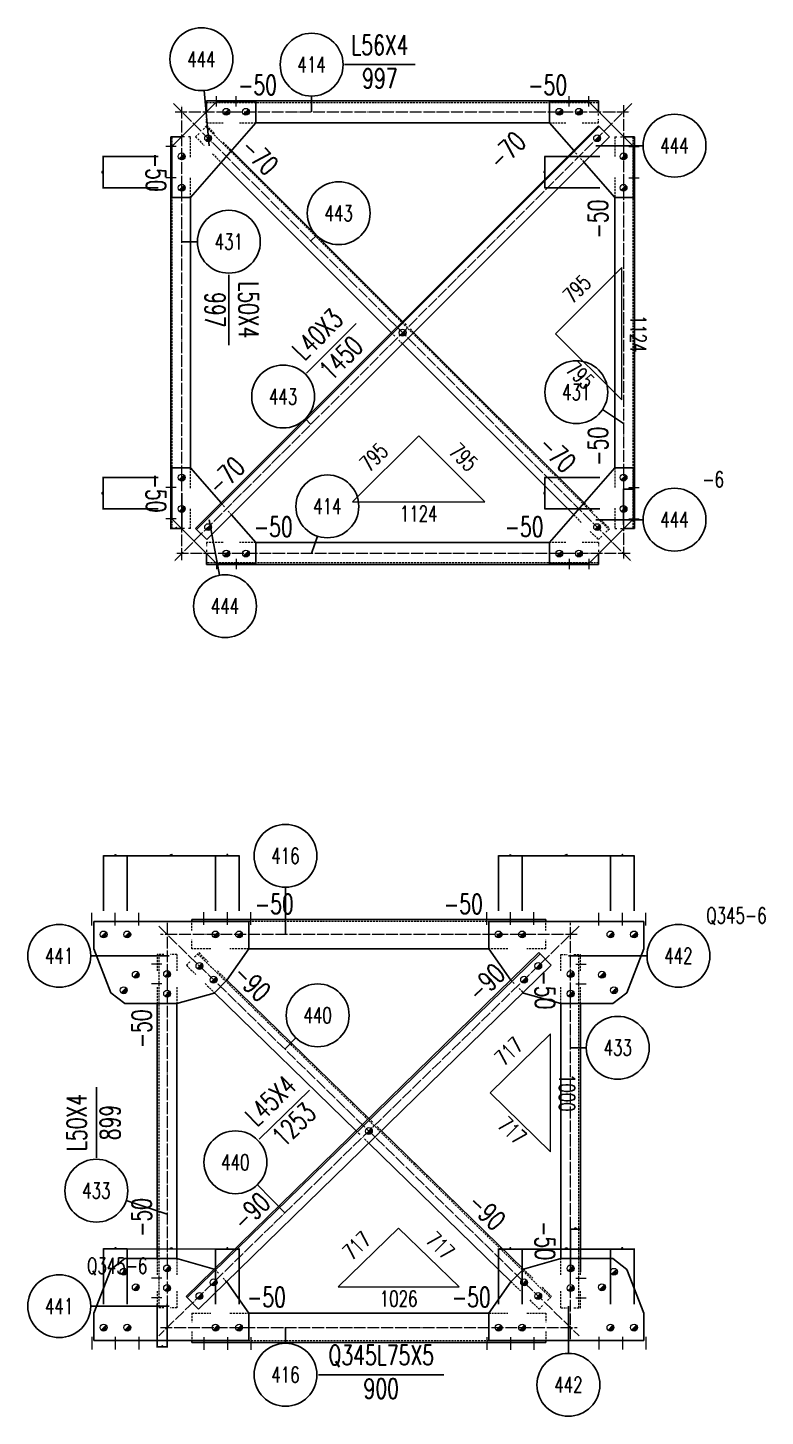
# Model space of a CAD drawing. Header units: millimetres. Extents: x -30246 to 2574, y -687 to 14024.
# Drawn here: x -12858 to -10981, y 5802 to 9335 of the extents above; entities that cross this region are included whole.
import ezdxf
from ezdxf.enums import TextEntityAlignment as Align

# ---------------------------------------------------------------- set-up
doc = ezdxf.new("R2010")
doc.units = ezdxf.units.MM
doc.header["$LTSCALE"] = 20
doc.header["$PDMODE"] = 1
doc.linetypes.add('DASHDOT2X', pattern=[1.75, 1.5, -0.125, 0, -0.125])
doc.linetypes.add('HIDDEN', pattern=[0.375, 0.25, -0.125])
for name, color, linetype, lineweight in [('1', 7, 'Continuous', 25), ('11', 1, 'Continuous', 13), ('2', 1, 'HIDDEN', 13), ('5', 7, 'Continuous', 13), ('6', 30, 'Continuous', 13), ('7', 3, 'DASHDOT2X', 13)]:
    doc.layers.add(name, color=color, linetype=linetype, lineweight=lineweight)
doc.styles.get("Standard").update_dxf_attribs({"font": 'simplex', "width": 0.7, "bigfont": 'gbhzfs.shx'})
doc.dimstyles.new('dimStyle3', dxfattribs={"dimtxt": 2.5, "dimasz": 1, "dimexe": 1.25, "dimexo": 0, "dimgap": 0.63, "dimtad": 1, "dimzin": 0, "dimdsep": 46, "dimtxsty": 'standard', "dimblk": 'ARCHTICK', "dimblk1": 'ARCHTICK', "dimblk2": 'ARCHTICK', "dimcen": 0.09, "dimadec": 0, "dimazin": 0, "dimtfac": 1, "dimtdec": 1, "dimtmove": 2, "dimatfit": 3, "dimfxl": 0, "dimtolj": 1, "dimtzin": 0, "dimarcsym": 0})
doc.dimstyles.get("Standard").update_dxf_attribs({"dimtxt": 2.5, "dimasz": 1, "dimexe": 1.25, "dimexo": 0, "dimgap": 0.63, "dimtad": 1, "dimzin": 0, "dimdsep": 46, "dimtxsty": 'standard', "dimblk": 'ARCHTICK', "dimblk1": 'ARCHTICK', "dimblk2": 'ARCHTICK', "dimcen": 0.09, "dimadec": 0, "dimazin": 0, "dimtfac": 1, "dimtdec": 1, "dimtix": 1, "dimtmove": 2, "dimatfit": 3, "dimfxl": 0, "dimtolj": 1, "dimtzin": 0, "dimarcsym": 0})

# ---------------------------------------------------------------- blocks, each defined once
blk = doc.blocks.new('_ArchTick')
at = {"color": 0, "linetype": 'ByBlock', "const_width": 0.15}
blk.add_lwpolyline([(-0.5, -0.5), (0.5, 0.5)], dxfattribs=at)
blk = doc.blocks.new('*D292')
at = {"layer": '11', "color": 0, "lineweight": -2}
for p, q in [((-12493.9, 8150.4), (-12493.9, 8059.2)), ((-12465.9, 8150.4), (-12465.9, 8059.2)), ((-12465.9, 8060.4), (-12493.9, 8060.4))]:
    blk.add_line(p, q, dxfattribs=at)
at = {"layer": 'Defpoints', "color": 0}
for p in [(-12493.9, 8150.4), (-12465.9, 8150.4), (-12493.9, 8060.4)]:
    blk.add_point(p, dxfattribs=at)
at = {"layer": '11', "color": 0, "lineweight": -2, "rotation": 180}
blk.add_blockref('_ArchTick', (-12493.9, 8060.4), dxfattribs=at)
at = {"layer": '11', "color": 0, "lineweight": -2}
blk.add_blockref('_ArchTick', (-12465.9, 8060.4), dxfattribs=at)
at = {"layer": '11', "color": 0, "insert": (-12479.9, 8062.3), "char_height": 2.5, "attachment_point": 5}
blk.add_mtext('\\A1;28', dxfattribs=at)
blk = doc.blocks.new('M16X40')
blk.add_line((-0.71, -0.71), (0.71, 0.71))
blk.add_circle((0, 0), 1)
for radius in [0.8, 0.6, 0.4, 0.2]:
    blk.add_arc((0, 0), radius, 225, 45)
blk = doc.blocks.new('LS_SIDE')
blk.add_line((-1, 0), (2, 0))
blk = doc.blocks.new('*D293')
at = {"layer": '11', "color": 0, "lineweight": -2}
for p, q in [((-12525.9, 9007.6), (-12667.2, 9007.6)), ((-12665.9, 9007.6), (-12665.9, 8927.6)), ((-12525.9, 8927.6), (-12667.2, 8927.6))]:
    blk.add_line(p, q, dxfattribs=at)
at = {"layer": 'Defpoints', "color": 0}
for p in [(-12525.9, 9007.6), (-12665.9, 8927.6), (-12525.9, 8927.6)]:
    blk.add_point(p, dxfattribs=at)
at = {"layer": '11', "color": 0, "lineweight": -2}
for p, rotation in [((-12665.9, 9007.6), 90), ((-12665.9, 8927.6), 270)]:
    blk.add_blockref('_ArchTick', p, dxfattribs=dict(at, rotation=rotation))
at = {"layer": '11', "color": 0, "insert": (-12667.8, 8967.6), "char_height": 2.5, "attachment_point": 5, "rotation": 90}
blk.add_mtext('\\A1;80', dxfattribs=at)
blk = doc.blocks.new('*D295')
at = {"layer": '11', "color": 0, "lineweight": -2}
for p, q in [((-11401.9, 9007.6), (-11543.2, 9007.6)), ((-11541.9, 9007.6), (-11541.9, 8927.6)), ((-11401.9, 8927.6), (-11543.2, 8927.6))]:
    blk.add_line(p, q, dxfattribs=at)
at = {"layer": 'Defpoints', "color": 0}
for p in [(-11401.9, 9007.6), (-11541.9, 8927.6), (-11401.9, 8927.6)]:
    blk.add_point(p, dxfattribs=at)
at = {"layer": '11', "color": 0, "lineweight": -2}
for p, rotation in [((-11541.9, 9007.6), 90), ((-11541.9, 8927.6), 270)]:
    blk.add_blockref('_ArchTick', p, dxfattribs=dict(at, rotation=rotation))
at = {"layer": '11', "color": 0, "insert": (-11543.8, 8967.6), "char_height": 2.5, "attachment_point": 5, "rotation": 90}
blk.add_mtext('\\A1;80', dxfattribs=at)
blk = doc.blocks.new('*D298')
at = {"layer": '11', "color": 0, "lineweight": -2}
for p, q in [((-12528, 6088), (-12528, 5976.8)), ((-12503, 6088), (-12503, 5976.8)), ((-12503, 5978), (-12528, 5978))]:
    blk.add_line(p, q, dxfattribs=at)
at = {"layer": 'Defpoints', "color": 0}
for p in [(-12528, 6088), (-12503, 6088), (-12528, 5978)]:
    blk.add_point(p, dxfattribs=at)
at = {"layer": '11', "color": 0, "lineweight": -2, "rotation": 180}
blk.add_blockref('_ArchTick', (-12528, 5978), dxfattribs=at)
at = {"layer": '11', "color": 0, "lineweight": -2}
blk.add_blockref('_ArchTick', (-12503, 5978), dxfattribs=at)
at = {"layer": '11', "color": 0, "insert": (-12515.5, 5979.9), "char_height": 2.5, "attachment_point": 5}
blk.add_mtext('\\A1;25', dxfattribs=at)
blk = doc.blocks.new('M16X50')
blk.add_line((-1, -1), (1, 1))
blk.add_circle((0, 0), 1)
for radius in [0.8, 0.6, 0.4, 0.2]:
    blk.add_arc((0, 0), radius, 225, 45)
blk = doc.blocks.new('*D299')
at = {"layer": '11', "color": 0, "lineweight": -2}
for p, q in [((-11375.2, 6087.3), (-11375.2, 6228.6)), ((-11315.2, 6227.3), (-11375.2, 6227.3)), ((-11315.2, 6087.3), (-11315.2, 6228.6))]:
    blk.add_line(p, q, dxfattribs=at)
at = {"layer": 'Defpoints', "color": 0}
for p in [(-11375.2, 6227.3), (-11375.2, 6087.3), (-11315.2, 6087.3)]:
    blk.add_point(p, dxfattribs=at)
at = {"layer": '11', "color": 0, "lineweight": -2}
for p, rotation in [((-11375.2, 6227.3), 180.0045781041831), ((-11315.2, 6227.3), 0.004578104183110554)]:
    blk.add_blockref('_ArchTick', p, dxfattribs=dict(at, rotation=rotation))
at = {"layer": '11', "color": 0, "insert": (-11345.2, 6229.2), "char_height": 2.5, "attachment_point": 5, "rotation": 0.0046}
blk.add_mtext('\\A1;60', dxfattribs=at)
blk = doc.blocks.new('*D300')
at = {"layer": '11', "color": 0, "lineweight": -2}
for p, q in [((-11599.8, 6087.3), (-11599.8, 6228.6)), ((-11375.2, 6227.3), (-11599.8, 6227.3)), ((-11375.1, 6087.3), (-11375.2, 6228.6))]:
    blk.add_line(p, q, dxfattribs=at)
at = {"layer": 'Defpoints', "color": 0}
for p in [(-11599.8, 6227.3), (-11599.8, 6087.3), (-11375.1, 6087.3)]:
    blk.add_point(p, dxfattribs=at)
at = {"layer": '11', "color": 0, "lineweight": -2}
for p, rotation in [((-11599.8, 6227.3), 180.0021692197539), ((-11375.2, 6227.3), 0.002169219753902496)]:
    blk.add_blockref('_ArchTick', p, dxfattribs=dict(at, rotation=rotation))
at = {"layer": '11', "color": 0, "insert": (-11487.5, 6229.2), "char_height": 2.5, "attachment_point": 5, "rotation": 0.0022}
blk.add_mtext('\\A1;225', dxfattribs=at)
blk = doc.blocks.new('*D301')
at = {"layer": '11', "color": 0, "lineweight": -2}
for p, q in [((-11659.8, 6087.3), (-11659.8, 6228.6)), ((-11599.8, 6227.3), (-11659.8, 6227.3)), ((-11599.8, 6087.3), (-11599.8, 6228.6))]:
    blk.add_line(p, q, dxfattribs=at)
at = {"layer": 'Defpoints', "color": 0}
for p in [(-11659.8, 6227.3), (-11659.8, 6087.3), (-11599.8, 6087.3)]:
    blk.add_point(p, dxfattribs=at)
at = {"layer": '11', "color": 0, "lineweight": -2, "rotation": 180}
blk.add_blockref('_ArchTick', (-11659.8, 6227.3), dxfattribs=at)
at = {"layer": '11', "color": 0, "lineweight": -2}
blk.add_blockref('_ArchTick', (-11599.8, 6227.3), dxfattribs=at)
at = {"layer": '11', "color": 0, "insert": (-11629.8, 6229.2), "char_height": 2.5, "attachment_point": 5}
blk.add_mtext('\\A1;60', dxfattribs=at)
blk = doc.blocks.new('*D308')
at = {"layer": '11', "color": 0, "lineweight": -2}
for p, q in [((-11375.1, 7087.7), (-11375.1, 7229)), ((-11315.1, 7227.7), (-11375.1, 7227.7)), ((-11315.1, 7087.7), (-11315.1, 7229))]:
    blk.add_line(p, q, dxfattribs=at)
at = {"layer": 'Defpoints', "color": 0}
for p in [(-11375.1, 7227.7), (-11375.1, 7087.7), (-11315.1, 7087.7)]:
    blk.add_point(p, dxfattribs=at)
at = {"layer": '11', "color": 0, "lineweight": -2}
for p, rotation in [((-11375.1, 7227.7), 179.9954218958169), ((-11315.1, 7227.7), 359.9954218958169)]:
    blk.add_blockref('_ArchTick', p, dxfattribs=dict(at, rotation=rotation))
at = {"layer": '11', "color": 0, "insert": (-11345.1, 7229.6), "char_height": 2.5, "attachment_point": 5, "rotation": 359.9954}
blk.add_mtext('\\A1;60', dxfattribs=at)
blk = doc.blocks.new('*D309')
at = {"layer": '11', "color": 0, "lineweight": -2}
for p, q in [((-11599.8, 7087.7), (-11599.8, 7229)), ((-11375.1, 7227.7), (-11599.8, 7227.7)), ((-11375.1, 7087.7), (-11375.1, 7229))]:
    blk.add_line(p, q, dxfattribs=at)
at = {"layer": 'Defpoints', "color": 0}
for p in [(-11599.8, 7227.7), (-11599.8, 7087.7), (-11375.1, 7087.7)]:
    blk.add_point(p, dxfattribs=at)
at = {"layer": '11', "color": 0, "lineweight": -2}
for p, rotation in [((-11599.8, 7227.7), 179.9978307802461), ((-11375.1, 7227.7), 359.9978307802461)]:
    blk.add_blockref('_ArchTick', p, dxfattribs=dict(at, rotation=rotation))
at = {"layer": '11', "color": 0, "insert": (-11487.5, 7229.6), "char_height": 2.5, "attachment_point": 5, "rotation": 359.9978}
blk.add_mtext('\\A1;225', dxfattribs=at)
blk = doc.blocks.new('*D310')
at = {"layer": '11', "color": 0, "lineweight": -2}
for p, q in [((-11659.8, 7087.7), (-11659.8, 7229)), ((-11599.8, 7227.7), (-11659.8, 7227.7)), ((-11599.8, 7087.7), (-11599.8, 7229))]:
    blk.add_line(p, q, dxfattribs=at)
at = {"layer": 'Defpoints', "color": 0}
for p in [(-11659.8, 7227.7), (-11659.8, 7087.7), (-11599.8, 7087.7)]:
    blk.add_point(p, dxfattribs=at)
at = {"layer": '11', "color": 0, "lineweight": -2, "rotation": 180}
blk.add_blockref('_ArchTick', (-11659.8, 7227.7), dxfattribs=at)
at = {"layer": '11', "color": 0, "lineweight": -2}
blk.add_blockref('_ArchTick', (-11599.8, 7227.7), dxfattribs=at)
at = {"layer": '11', "color": 0, "insert": (-11629.8, 7229.6), "char_height": 2.5, "attachment_point": 5}
blk.add_mtext('\\A1;60', dxfattribs=at)

msp = doc.modelspace()

# ---------------------------------------------------------------- linework, layer by layer
at = {"layer": '1'}
for p, q in [((-12051.35648, 9240.98179), (-11872.35648, 9240.98179)), ((-12395.68932, 9034.83899), (-12408.44646, 9175.16754)), ((-12135.35648, 9120.98179), (-12135.35648, 9160.98179)), ((-12377.50702, 9145.98179), (-12490.91096, 9032.57785)), ((-12402.50702, 9148.98179), (-11405.33855, 9148.98179)), ((-12402.50702, 9120.98179), (-12402.50702, 9148.98179)), ((-12277.50702, 9145.98179), (-12377.50702, 9145.98179)), ((-12277.50702, 9092.98179), (-12277.50702, 9145.98179)), ((-11430.33855, 9145.98179), (-11530.33855, 9145.98179)), ((-11530.33855, 9145.98179), (-11530.33855, 9092.98179)), ((-11316.93461, 9032.57785), (-11430.33855, 9145.98179)), ((-11405.33855, 9120.98179), (-11405.33855, 9148.98179)), ((-12443.91096, 8902.57785), (-12277.50702, 9092.98179)), ((-11405.57423, 9085.62645), (-12430.55562, 8060.64505)), ((-11403.45291, 9083.50513), (-12428.4343, 8058.52373)), ((-12277.50703, 9092.98179), (-11530.33855, 9092.98179)), ((-11530.33855, 9092.98179), (-11468.72211, 9022.47857)), ((-11377.28995, 9057.34218), (-11405.57423, 9085.62645)), ((-12493.91096, 8060.40938), (-12493.91096, 9057.57785)), ((-12465.91096, 9057.57785), (-12493.91096, 9057.57785)), ((-11377.28995, 9057.34218), (-12402.27135, 8032.36078)), ((-11341.93461, 9057.57785), (-11313.93462, 9057.57785)), ((-11313.93462, 9057.57785), (-11313.93462, 8060.40938)), ((-12490.91096, 9032.57785), (-12490.91096, 8902.57785)), ((-12339.12347, 9022.47857), (-11903.92279, 8587.27789)), ((-11412.15625, 9034.83899), (-11292.15625, 9034.83899)), ((-11316.93461, 8902.57785), (-11316.93461, 9032.57785)), ((-12365.50525, 8992.29181), (-11932.20706, 8558.99362)), ((-11442.34032, 8992.29181), (-11363.93461, 8902.57785)), ((-12490.91096, 8902.57785), (-12443.91096, 8902.57785)), ((-12443.91096, 8215.40938), (-12443.91096, 8902.57786)), ((-11363.93462, 8902.57786), (-11363.93462, 8215.40938)), ((-11363.93461, 8902.57785), (-11316.93461, 8902.57785)), ((-12137.20334, 8792.27417), (-12123.0612, 8806.4163)), ((-12465.91096, 8790.42731), (-12425.91096, 8790.42731)), ((-12345.91096, 8706.42731), (-12345.91096, 8527.42731)), ((-12148.51704, 8455.82071), (-12021.94493, 8582.39283)), ((-11875.63852, 8558.99362), (-11442.34032, 8125.69542)), ((-11903.92279, 8530.70934), (-11468.72211, 8095.50866)), ((-12137.20334, 8325.71307), (-12151.34547, 8339.8552)), ((-11341.93462, 8327.55992), (-11395.37059, 8363.18391)), ((-12443.91096, 8215.40938), (-12490.91096, 8215.40938)), ((-12490.91096, 8215.40938), (-12490.91096, 8085.40938)), ((-12365.50525, 8125.69542), (-12443.91096, 8215.40938)), ((-11363.93461, 8215.40938), (-11530.33855, 8025.00544)), ((-11316.93461, 8215.40938), (-11363.93461, 8215.40938)), ((-11316.93461, 8085.40938), (-11316.93461, 8215.40938)), ((-12277.50702, 8025.00544), (-12339.12347, 8095.50866)), ((-12465.91096, 8060.40938), (-12493.91096, 8060.40938)), ((-12490.91096, 8085.40938), (-12377.50702, 7972.00544)), ((-12402.27135, 8032.36078), (-12430.55562, 8060.64505)), ((-12395.68932, 8083.14824), (-12370.00015, 7941.85783)), ((-11430.33855, 7972.00544), (-11316.93461, 8085.40938)), ((-11412.15625, 8083.14824), (-11292.15625, 8083.14824)), ((-11341.93461, 8060.40938), (-11313.93462, 8060.40938)), ((-11530.33855, 8025.00544), (-12277.50703, 8025.00544)), ((-12277.50702, 7972.00544), (-12277.50702, 8025.00544)), ((-12135.35648, 7997.00544), (-12120.6547, 8041.11078)), ((-11530.33855, 8025.00544), (-11530.33855, 7972.00544)), ((-12402.50702, 7997.00544), (-12402.50702, 7969.00544)), ((-11405.33855, 7997.00544), (-11405.33855, 7969.00544)), ((-11405.33855, 7969.00544), (-12402.50702, 7969.00544)), ((-12377.50702, 7972.00544), (-12277.50702, 7972.00544)), ((-11530.33855, 7972.00544), (-11430.33855, 7972.00544)), ((-12201.81724, 7027.7202), (-12201.81724, 7147.7202)), ((-12294.81607, 7060.71169), (-12689.43677, 7060.71169)), ((-12689.43677, 7060.71169), (-12689.43181, 6990.7049)), ((-11539.81997, 7065.7202), (-12439.81607, 7065.7202)), ((-12439.81607, 7060.71169), (-12439.81607, 7065.7202)), ((-12294.81607, 6990.7202), (-12294.81607, 7060.71169)), ((-11290.19927, 7060.7202), (-11684.81997, 7060.7202)), ((-11684.81997, 7060.7202), (-11684.81997, 6990.7202)), ((-11539.81997, 7060.7202), (-11539.81997, 7065.7202)), ((-11290.20423, 6990.7049), (-11290.19927, 7060.7202)), ((-12497.50162, 6973.24267), (-12697.50162, 6973.24267)), ((-12689.43181, 6990.7049), (-12646.2253, 6879.56367)), ((-11557.12345, 6981.37379), (-12454.62131, 6106.61169)), ((-11554.33154, 6978.50932), (-12451.82939, 6103.74722)), ((-12350.90154, 6911.5751), (-12294.81607, 6990.7202)), ((-11684.81997, 6990.7202), (-12294.81607, 6990.7202)), ((-11684.81997, 6990.7202), (-11628.73522, 6911.57611)), ((-11525.71444, 6949.14843), (-11557.12345, 6981.37379)), ((-11482.1345, 6973.24718), (-11282.1345, 6973.24718)), ((-11333.41074, 6879.56367), (-11290.20423, 6990.7049)), ((-11525.71444, 6949.14843), (-12423.21229, 6074.38634)), ((-12383.00853, 6878.63362), (-12350.90154, 6911.5751)), ((-12350.90154, 6911.5751), (-11989.8189, 6559.63954)), ((-12646.2253, 6879.56367), (-12610.73821, 6851.893)), ((-12478.01767, 6852.03445), (-12383.00853, 6878.63362)), ((-12382.31055, 6879.34974), (-12022.05487, 6528.22019)), ((-11597.32635, 6879.35062), (-11596.62751, 6878.63362)), ((-11596.62751, 6878.63362), (-11501.61838, 6852.03445)), ((-11368.89784, 6851.893), (-11333.41074, 6879.56367)), ((-12610.73821, 6851.893), (-12478.01767, 6852.03445)), ((-12528.01767, 6851.98116), (-12528.01767, 6203.06108)), ((-12478.01767, 6852.03445), (-12478.01767, 6203.00779)), ((-11501.61838, 6852.03445), (-11368.89784, 6851.893)), ((-11501.61837, 6203.00779), (-11501.61837, 6852.03445)), ((-11451.61837, 6203.06108), (-11451.61837, 6851.98116)), ((-12203.69131, 6735.97649), (-12175.77219, 6764.62125)), ((-11476.61837, 6739.32645), (-11436.61837, 6739.32645)), ((-12683.01767, 6459.71579), (-12683.01767, 6638.71579)), ((-12269.17422, 6506.59824), (-12140.9889, 6631.53632)), ((-11957.58294, 6528.22019), (-11596.62751, 6176.40863)), ((-11989.8189, 6496.80084), (-11628.03653, 6144.18327)), ((-12203.69217, 6319.06664), (-12273.48998, 6390.67855)), ((-12503.01767, 6315.71579), (-12607.123, 6350.41757)), ((-12610.73821, 6203.14924), (-12646.2253, 6175.47858)), ((-12478.01767, 6203.00779), (-12610.73821, 6203.14924)), ((-12383.0099, 6176.40901), (-12478.01767, 6203.00779)), ((-11501.61838, 6203.00779), (-11596.62751, 6176.40863)), ((-11368.89784, 6203.14924), (-11501.61838, 6203.00779)), ((-11333.41074, 6175.47858), (-11368.89784, 6203.14924)), ((-12646.2253, 6175.47858), (-12689.43181, 6064.33735)), ((-11596.62751, 6176.40863), (-11628.7345, 6143.46715)), ((-11290.20423, 6064.33735), (-11333.41074, 6175.47858)), ((-12350.90154, 6143.46715), (-12351.60038, 6144.18415)), ((-12294.81607, 6064.32205), (-12350.90154, 6143.46715)), ((-11628.7345, 6143.46715), (-11684.81997, 6064.32205)), ((-12497.50154, 6081.79506), (-12697.50154, 6081.79506)), ((-12423.21229, 6074.38634), (-12454.62131, 6106.61169)), ((-11482.13442, 6081.79957), (-11482.13442, 5961.79957)), ((-12689.43181, 6064.33735), (-12689.43677, 5994.32205)), ((-12294.81607, 5994.32205), (-12294.81607, 6064.32205)), ((-12294.81607, 6064.32204), (-11684.81997, 6064.32204)), ((-11684.81997, 6064.32205), (-11684.81997, 5994.33055)), ((-11290.19927, 5994.33055), (-11290.20423, 6064.33735)), ((-12201.81724, 6027.32204), (-12201.81724, 5987.32204)), ((-12689.43677, 5994.32205), (-12294.81607, 5994.32205)), ((-12439.81607, 5994.32205), (-12439.81607, 5989.32204)), ((-12439.81607, 5989.32204), (-11539.81997, 5989.32204)), ((-11684.81997, 5994.33055), (-11290.19927, 5994.33055)), ((-11539.81997, 5994.33055), (-11539.81997, 5989.32204)), ((-12117.81724, 5907.32204), (-11798.81724, 5907.32204))]:
    msp.add_line(p, q, dxfattribs=at)
for centre in [(-12415.68932, 9254.83899), (-12135.35648, 9240.98179), (-11212.15625, 9034.83899), (-12066.49266, 8862.98484), (-12345.91096, 8790.42731), (-11461.93462, 8407.55992), (-12207.91401, 8396.42374), (-12095.35648, 8117.00544), (-11212.15625, 8083.14824), (-12355.68932, 7863.14824), (-12201.81724, 7227.7202), (-12777.50162, 6973.24267), (-11202.1345, 6973.24718), (-12119.93394, 6821.91078), (-11356.61837, 6739.32645), (-12329.32823, 6447.96807), (-12683.01767, 6375.71579), (-12777.50154, 6081.79506), (-12201.81724, 5907.32204), (-11482.13442, 5881.79957)]:
    msp.add_circle(centre, 80, dxfattribs=at)
at = {"layer": '2'}
for p, q in [((-12402.50702, 9144.98179), (-11405.33855, 9144.98179)), ((-12402.50702, 9111.64846), (-12402.50702, 9120.98179)), ((-11405.33855, 9111.64846), (-11405.33855, 9120.98179)), ((-12411.69944, 9076.19836), (-12402.27135, 9085.62645)), ((-12404.39267, 9083.50513), (-11379.41127, 8058.52373)), ((-12402.50702, 9092.98179), (-12402.50702, 9102.31512)), ((-12402.50702, 9092.98179), (-12360.84036, 9092.98179)), ((-12402.27135, 9085.62645), (-12381.22205, 9064.57715)), ((-12319.17369, 9092.98179), (-12277.50703, 9092.98179)), ((-11530.33855, 9092.98179), (-11488.67188, 9092.98179)), ((-11447.00522, 9092.98179), (-11405.33855, 9092.98179)), ((-11405.33855, 9092.98179), (-11405.33855, 9102.31512)), ((-12489.91096, 8060.40938), (-12489.91096, 9057.57785)), ((-12458.57763, 9057.57785), (-12465.91096, 9057.57785)), ((-12443.91096, 9057.57785), (-12451.24429, 9057.57785)), ((-12443.91096, 9005.91119), (-12443.91096, 9057.57785)), ((-12430.55562, 9057.34218), (-12421.12753, 9066.77027)), ((-12430.55562, 9057.34218), (-12408.87216, 9035.65872)), ((-11363.93462, 9057.57785), (-11356.60128, 9057.57785)), ((-11363.93462, 9057.57785), (-11363.93462, 9005.91119)), ((-11349.26795, 9057.57785), (-11341.93461, 9057.57785)), ((-11317.93462, 9057.57785), (-11317.93462, 8060.40938)), ((-12387.18871, 9013.97527), (-12365.50525, 8992.29181)), ((-12360.17276, 9043.52786), (-12339.12347, 9022.47857)), ((-11468.72211, 9022.47857), (-11459.92818, 9012.41632)), ((-11451.13425, 9002.35406), (-11442.34032, 8992.29181)), ((-12443.91096, 8902.57786), (-12443.91096, 8954.24452)), ((-11363.93462, 8954.24452), (-11363.93462, 8902.57786)), ((-11903.92279, 8587.27789), (-11894.4947, 8577.8498)), ((-11932.20706, 8558.99362), (-11922.77897, 8549.56553)), ((-11885.06661, 8568.42171), (-11875.63852, 8558.99362)), ((-11913.35088, 8540.13743), (-11903.92279, 8530.70934)), ((-12443.91096, 8163.74271), (-12443.91096, 8215.40938)), ((-11363.93462, 8215.40938), (-11363.93462, 8163.74271)), ((-12443.91096, 8060.40938), (-12443.91096, 8112.07604)), ((-12356.71132, 8115.63317), (-12365.50525, 8125.69542)), ((-12339.12347, 8095.50866), (-12347.9174, 8105.57092)), ((-11468.72211, 8095.50866), (-11447.67281, 8074.45937)), ((-11442.34032, 8125.69542), (-11420.65687, 8104.01197)), ((-11363.93462, 8112.07604), (-11363.93462, 8060.40938)), ((-12458.57763, 8060.40938), (-12465.91096, 8060.40938)), ((-12443.91096, 8060.40938), (-12451.24429, 8060.40938)), ((-11398.97341, 8082.32851), (-11377.28995, 8060.64505)), ((-11386.71804, 8051.21696), (-11377.28995, 8060.64505)), ((-11363.93462, 8060.40938), (-11356.60128, 8060.40938)), ((-11349.26795, 8060.40938), (-11341.93461, 8060.40938)), ((-12402.50702, 8025.00544), (-12402.50702, 8015.67211)), ((-12360.84036, 8025.00544), (-12402.50702, 8025.00544)), ((-12277.50703, 8025.00544), (-12319.17369, 8025.00544)), ((-11488.67188, 8025.00544), (-11530.33855, 8025.00544)), ((-11405.33855, 8025.00544), (-11447.00522, 8025.00544)), ((-11426.62352, 8053.41008), (-11405.57423, 8032.36078)), ((-11405.57423, 8032.36078), (-11396.14614, 8041.78887)), ((-11405.33855, 8025.00544), (-11405.33855, 8015.67211)), ((-12402.50702, 8006.33878), (-12402.50702, 7997.00544)), ((-11405.33855, 8006.33878), (-11405.33855, 7997.00544)), ((-11405.33855, 7973.00544), (-12402.50702, 7973.00544)), ((-11539.81997, 7060.7202), (-12439.81607, 7060.7202)), ((-12439.81607, 7037.38119), (-12439.81607, 7060.71169)), ((-11539.81997, 7037.38686), (-11539.81997, 7060.7202)), ((-12439.81607, 6990.7202), (-12439.81607, 7014.0507)), ((-11539.81997, 6990.7202), (-11539.81997, 7014.05353)), ((-12511.351, 6977.03445), (-12528.01767, 6977.03445)), ((-12528.01767, 6977.03445), (-12528.01767, 6935.35002)), ((-12524.01767, 6977.03445), (-12524.01767, 6078.00779)), ((-12478.01767, 6977.03445), (-12494.68434, 6977.03445)), ((-12478.01767, 6977.03445), (-12478.01767, 6935.36778)), ((-12391.48274, 6990.7202), (-12439.81607, 6990.7202)), ((-12432.98312, 6970.63112), (-12422.51345, 6981.37291)), ((-12425.30537, 6978.50843), (-11527.80751, 6103.74634)), ((-12422.51345, 6981.37291), (-12398.64282, 6958.10697)), ((-12294.81607, 6990.7202), (-12343.1494, 6990.7202)), ((-11636.48664, 6990.7202), (-11684.81997, 6990.7202)), ((-11539.81997, 6990.7202), (-11588.15331, 6990.7202)), ((-11501.61837, 6977.03445), (-11484.95171, 6977.03445)), ((-11501.61837, 6935.36778), (-11501.61837, 6977.03445)), ((-11468.28504, 6977.03445), (-11451.61837, 6977.03445)), ((-11455.61837, 6078.00779), (-11455.61837, 6977.03445)), ((-11451.61837, 6935.35002), (-11451.61837, 6977.03445)), ((-12453.92247, 6949.14755), (-12443.4528, 6959.88934)), ((-12453.92247, 6949.14755), (-12430.05183, 6925.88161)), ((-12374.77218, 6934.84103), (-12350.90154, 6911.5751)), ((-12528.01767, 6893.66559), (-12528.01767, 6851.98116)), ((-12478.01767, 6893.70112), (-12478.01767, 6852.03445)), ((-12406.18119, 6902.61567), (-12382.31055, 6879.34974)), ((-11628.73522, 6911.57611), (-11628.73498, 6911.57577)), ((-11628.73474, 6911.57544), (-11628.7345, 6911.5751)), ((-11628.7345, 6911.5751), (-11618.26512, 6900.8336)), ((-11607.79573, 6890.09211), (-11597.32635, 6879.35062)), ((-11501.61837, 6852.03445), (-11501.61837, 6893.70112)), ((-11451.61837, 6851.98116), (-11451.61837, 6893.66559)), ((-11989.8189, 6559.63954), (-11979.07358, 6549.16643)), ((-11968.32826, 6538.69331), (-11957.58294, 6528.22019)), ((-12022.05487, 6528.22019), (-12011.30955, 6517.74707)), ((-12000.56423, 6507.27395), (-11989.8189, 6496.80084)), ((-12528.01767, 6203.06108), (-12528.01767, 6161.37665)), ((-12478.01767, 6203.00779), (-12478.01767, 6161.34113)), ((-11501.61837, 6161.34113), (-11501.61837, 6203.00779)), ((-11451.61837, 6161.37665), (-11451.61837, 6203.06108)), ((-12383.00945, 6176.40888), (-12383.0099, 6176.40901)), ((-12383.00853, 6176.40863), (-12383.00899, 6176.40875)), ((-12372.53915, 6165.66713), (-12383.00853, 6176.40863)), ((-12351.60038, 6144.18415), (-12362.06976, 6154.92564)), ((-11596.62751, 6176.40863), (-11572.75687, 6153.14269)), ((-12528.01767, 6119.69222), (-12528.01767, 6078.00779)), ((-12478.01767, 6119.67446), (-12478.01767, 6078.00779)), ((-11628.03653, 6144.18327), (-11604.16589, 6120.91733)), ((-11548.88624, 6129.87675), (-11525.0156, 6106.61081)), ((-11501.61837, 6078.00779), (-11501.61837, 6119.67446)), ((-11451.61837, 6078.00779), (-11451.61837, 6119.69222)), ((-12511.351, 6078.00779), (-12528.01767, 6078.00779)), ((-12478.01767, 6078.00779), (-12494.68434, 6078.00779)), ((-11580.29525, 6097.65139), (-11556.42461, 6074.38545)), ((-11556.42461, 6074.38545), (-11545.95494, 6085.12724)), ((-11535.48527, 6095.86903), (-11525.0156, 6106.61081)), ((-11501.61837, 6078.00779), (-11484.95171, 6078.00779)), ((-11468.28504, 6078.00779), (-11451.61837, 6078.00779)), ((-12439.81607, 6064.32204), (-12439.81607, 6040.98871)), ((-12439.81607, 6064.32204), (-12391.48274, 6064.32204)), ((-12343.1494, 6064.32204), (-12294.81607, 6064.32204)), ((-11684.81997, 6064.32204), (-11636.48664, 6064.32204)), ((-11588.15331, 6064.32204), (-11539.81997, 6064.32204)), ((-11539.81997, 6064.32204), (-11539.81997, 6040.99155)), ((-12439.81607, 6017.65538), (-12439.81607, 5994.32205)), ((-11539.81997, 6017.66105), (-11539.81997, 5994.33055)), ((-12439.81607, 5994.32204), (-11539.81997, 5994.32204))]:
    msp.add_line(p, q, dxfattribs=at)
at = {"layer": '6'}
for points in [[(-11346.47953, 8724.90902), (-11515.07598, 8556.31256), (-11346.47953, 8387.71611)], [(-11862.99811, 8296.82857), (-12031.59456, 8128.23212), (-11694.40165, 8128.23212)], [(-11527.42714, 6774.96728), (-11681.3873, 6624.9073), (-11527.42714, 6474.84731)], [(-11914.13035, 6280.76095), (-12068.08998, 6130.70149), (-11760.17019, 6130.70097)]]:
    msp.add_lwpolyline(points, close=True, dxfattribs=at)
at = {"layer": '7'}
for p, q in [((-12487.12416, 9142.19499), (-11320.72141, 7975.79224)), ((-11320.72141, 9142.19499), (-12487.12416, 7975.79224)), ((-12482.50702, 9120.98179), (-11325.33855, 9120.98179)), ((-12465.91096, 7980.40938), (-12465.91096, 9137.57785)), ((-11341.93462, 9137.57785), (-11341.93462, 7980.40938)), ((-11325.33855, 7997.00544), (-12482.50702, 7997.00544)), ((-11455.13566, 7048.66042), (-12524.5021, 6006.38358)), ((-12524.50124, 7048.65954), (-11455.1348, 6006.3827)), ((-12503.01767, 7057.03445), (-12503.01767, 5998.00779)), ((-11476.61837, 5998.00779), (-11476.61837, 7057.03445)), ((-11459.81997, 7027.7202), (-12519.81607, 7027.7202)), ((-12519.81607, 6027.32204), (-11459.81997, 6027.32204))]:
    msp.add_line(p, q, dxfattribs=at)

# ---------------------------------------------------------------- block references
at = {"layer": '5'}
for p, xscale, yscale, zscale, rotation in [((-12377.50702, 9143.62769), 8.75, 8.75, 8.75, 90), ((-12327.50702, 9143.62769), 8.75, 8.75, 8.75, 90), ((-11480.33855, 9143.62769), 8.75, 8.75, 8.75, 90), ((-11430.33855, 9143.62769), 8.75, 8.75, 8.75, 90), ((-12488.55686, 9032.57785), 8.75, 8.75, 8.75, 180), ((-12488.55686, 8952.57785), 8.75, 8.75, 8.75, 180), ((-12488.55686, 8165.40938), 8.75, 8.75, 8.75, 180), ((-12488.55686, 8085.40938), 8.75, 8.75, 8.75, 180), ((-12377.50702, 7974.35954), 8.75, 8.75, 8.75, 270), ((-12327.50702, 7974.35954), 8.75, 8.75, 8.75, 270), ((-11480.33855, 7974.35954), 8.75, 8.75, 8.75, 270), ((-11430.33855, 7974.35954), 8.75, 8.75, 8.75, 270), ((-12694.80831, 7061.55498), 10.74999999999996, 10.75000000000003, 10.75, 89.97685197224148), ((-12634.81129, 7061.55977), 10.74999999999996, 10.75000000000003, 10.75, 89.97685197224148), ((-12574.81427, 7061.56457), 10.74999999999996, 10.75000000000003, 10.75, 89.97685197224148), ((-12409.81607, 7062.57019), 10.75000000000003, 10.75000000000003, 10.75, 90), ((-12349.81607, 7062.57019), 10.75000000000003, 10.75000000000003, 10.75, 90), ((-12289.81607, 7062.57019), 10.75000000000003, 10.75000000000003, 10.75, 90), ((-11689.81997, 7062.57019), 10.75000000000003, 10.75000000000003, 10.75, 90), ((-11629.81997, 7062.57019), 10.75000000000003, 10.75000000000003, 10.75, 90), ((-11569.81997, 7062.57019), 10.75000000000003, 10.75000000000003, 10.75, 90), ((-11404.82177, 7061.56457), 10.74999999999996, 10.75000000000003, 10.75, 90.02314802775852), ((-11344.82475, 7061.55977), 10.74999999999996, 10.75000000000003, 10.75, 90.02314802775852), ((-11284.82773, 7061.55498), 10.74999999999996, 10.75000000000003, 10.75, 90.02314802775852), ((-12525.38119, 6952.03445), 8.75, 8.75, 8.75, 180), ((-12525.38119, 6902.03445), 8.75, 8.75, 8.75, 180), ((-12525.38119, 6153.00779), 8.75, 8.75, 8.75, 180), ((-12525.38119, 6103.00779), 8.75, 8.75, 8.75, 180), ((-12694.80831, 5993.48726), 10.74999999999996, 10.75000000000003, 10.75, 270.0231480277586), ((-12634.81129, 5993.48247), 10.74999999999996, 10.75000000000003, 10.75, 270.0231480277586), ((-12574.81427, 5993.47768), 10.74999999999996, 10.75000000000003, 10.75, 270.0231480277586), ((-12409.81607, 5992.47206), 10.75000000000003, 10.75000000000003, 10.75, 270), ((-12349.81607, 5992.47206), 10.75000000000003, 10.75000000000003, 10.75, 270), ((-12289.81607, 5992.47206), 10.75000000000003, 10.75000000000003, 10.75, 270), ((-11689.81997, 5992.47206), 10.75000000000003, 10.75000000000003, 10.75, 270), ((-11629.81997, 5992.47206), 10.75000000000003, 10.75000000000003, 10.75, 270), ((-11569.81997, 5992.47206), 10.75000000000003, 10.75000000000003, 10.75, 270), ((-11404.82177, 5993.47768), 10.74999999999996, 10.75000000000003, 10.75, 269.9768519722415), ((-11344.82475, 5993.48247), 10.74999999999996, 10.75000000000003, 10.75, 269.9768519722415), ((-11284.82773, 5993.48726), 10.74999999999996, 10.75000000000003, 10.75, 269.9768519722415)]:
    msp.add_blockref('LS_SIDE', p, dxfattribs=dict(at, xscale=xscale, yscale=yscale, zscale=zscale, rotation=rotation))
at = {"layer": '5', "xscale": 8.75, "yscale": 8.75, "zscale": 8.75}
for name, p in [('M16X40', (-12352.50702, 9120.98179)), ('M16X40', (-12302.50702, 9120.98179)), ('M16X40', (-11505.33855, 9120.98179)), ('M16X40', (-11455.33855, 9120.98179)), ('M16X40', (-12398.73582, 9053.80664)), ('M16X40', (-11409.10976, 9053.80664)), ('M16X40', (-12465.91096, 9007.57785)), ('M16X40', (-11341.93461, 9007.57785)), ('LS_SIDE', (-11319.28871, 9032.57785)), ('LS_SIDE', (-11319.28871, 8952.57785)), ('M16X40', (-12465.91096, 8927.57785)), ('M16X40', (-11341.93461, 8927.57785)), ('M16X40', (-11903.92279, 8558.99362)), ('M16X40', (-12465.91096, 8190.40938)), ('M16X40', (-11341.93461, 8190.40938)), ('LS_SIDE', (-11319.28871, 8165.40938)), ('M16X40', (-12465.91096, 8110.40938)), ('M16X40', (-11341.93461, 8110.40938)), ('M16X40', (-12398.73582, 8064.18059)), ('M16X40', (-11409.10976, 8064.18059)), ('LS_SIDE', (-11319.28871, 8085.40938)), ('M16X40', (-12352.50702, 7997.00544)), ('M16X40', (-12302.50702, 7997.00544)), ('M16X40', (-11505.33855, 7997.00544)), ('M16X40', (-11455.33855, 7997.00544)), ('M16X40', (-12664.48582, 7027.7069)), ('M16X40', (-12604.48879, 7027.71169)), ('M16X40', (-12379.81607, 7027.7202)), ('M16X40', (-12319.81607, 7027.7202)), ('M16X40', (-11659.81997, 7027.7202)), ('M16X40', (-11599.81997, 7027.7202)), ('M16X40', (-11375.14725, 7027.71169)), ('M16X40', (-11315.15023, 7027.7069)), ('M16X40', (-12582.74279, 6925.20267)), ('M16X40', (-12503.01767, 6927.03445)), ('M16X40', (-12420.66397, 6947.45271)), ('M16X40', (-11558.97293, 6947.4536)), ('M16X40', (-11476.61838, 6927.03445)), ('LS_SIDE', (-11454.25485, 6952.03445)), ('M16X40', (-11396.89325, 6925.20267)), ('M16X40', (-12613.48846, 6885.773)), ('M16X40', (-12384.85801, 6912.55381)), ('M16X40', (-11594.77889, 6912.55469)), ('LS_SIDE', (-11454.25485, 6902.03445)), ('M16X40', (-11366.14758, 6885.773)), ('M16X40', (-12503.01767, 6877.03445)), ('M16X40', (-11476.61838, 6877.03445)), ('M16X50', (-11989.81948, 6527.52257)), ('M16X40', (-12503.01767, 6178.00779)), ('M16X40', (-11476.61838, 6178.00779)), ('M16X40', (-12613.48846, 6169.26924)), ('M16X40', (-12384.85887, 6142.48932)), ('M16X40', (-11594.77803, 6142.48843)), ('LS_SIDE', (-11454.25485, 6153.00779)), ('M16X40', (-11366.14758, 6169.26924)), ('M16X40', (-12582.74279, 6129.83957)), ('M16X40', (-12503.01767, 6128.00779)), ('M16X40', (-12420.66483, 6107.59041)), ('M16X40', (-11558.97207, 6107.58953)), ('M16X40', (-11476.61838, 6128.00779)), ('M16X40', (-11396.89325, 6129.83957)), ('LS_SIDE', (-11454.25485, 6103.00779)), ('M16X40', (-12664.48582, 6027.33535)), ('M16X40', (-12604.48879, 6027.33055)), ('M16X40', (-12379.81607, 6027.32205)), ('M16X40', (-12319.81607, 6027.32205)), ('M16X40', (-11659.81997, 6027.32205)), ('M16X40', (-11599.81997, 6027.32205)), ('M16X40', (-11375.14725, 6027.33055)), ('M16X40', (-11315.15023, 6027.33535))]:
    msp.add_blockref(name, p, dxfattribs=at)

# ---------------------------------------------------------------- texts
at = {"layer": '1', "width": 0.7}
for s, p in [('L56X4', (-11961.85648, 9250.98179)), ('Q345L75X5', (-11958.31724, 5917.32204))]:
    msp.add_text(s, height=50, dxfattribs=at).set_placement(p, align=Align.BOTTOM_CENTER)
for s, p in [('444', (-12415.68932, 9254.83899)), ('414', (-12135.35648, 9240.98179)), ('444', (-11212.15625, 9034.83899)), ('443', (-12066.49266, 8862.98484)), ('431', (-12345.91096, 8790.42731)), ('443', (-12207.91401, 8396.42374)), ('431', (-11461.93462, 8407.55992)), ('414', (-12095.35648, 8117.00544)), ('444', (-11212.15625, 8083.14824)), ('444', (-12355.68932, 7863.14824)), ('416', (-12201.81724, 7227.7202)), ('441', (-12777.50162, 6973.24267)), ('442', (-11202.1345, 6973.24718)), ('440', (-12119.93394, 6821.91078)), ('433', (-11356.61837, 6739.32645)), ('440', (-12329.32823, 6447.96807)), ('433', (-12683.01767, 6375.71579)), ('441', (-12777.50154, 6081.79506)), ('416', (-12201.81724, 5907.32204)), ('442', (-11482.13442, 5881.79957))]:
    msp.add_text(s, height=40, dxfattribs=at).set_placement(p, align=Align.MIDDLE_CENTER)
for s, p in [('997', (-11961.85648, 9230.98179)), ('900', (-11958.31724, 5897.32204))]:
    msp.add_text(s, height=50, dxfattribs=at).set_placement(p, align=Align.TOP_CENTER)
for p in [(-12322.50702, 9188.98179), (-12282.50702, 8065.00544), (-12279.81607, 7105.2202), (-12299.81607, 6104.82204)]:
    msp.add_text('-50', height=50, dxfattribs=at).set_placement(p, align=Align.MIDDLE_LEFT)
for p in [(-11485.33855, 9188.98179), (-11545.33855, 8065.00544), (-11699.81997, 7105.2202), (-11679.81997, 6104.82204)]:
    msp.add_text('-50', height=50, dxfattribs=at).set_placement(p, align=Align.MIDDLE_RIGHT)
for s, rotation, p in [('-70', 45, (-11603.56412, 9057.34218)), ('-50', 270, (-12530.91096, 8917.57785)), ('-50', 90, (-11406.93462, 8897.57785)), ('-70', 315, (-11476.2849, 8216.20855)), ('-90', 44.26501101, (-11656.3055, 6939.86269)), ('-50', 270, (-11541.61837, 6837.03445)), ('-50', 90, (-12568.01767, 6837.03445)), ('-90', 315.73498899, (-11654.99167, 6288.4527))]:
    msp.add_text(s, height=50, rotation=rotation, dxfattribs=at).set_placement(p, align=Align.MIDDLE_RIGHT)
for s, rotation, p in [('-70', 315, (-12303.2764, 9043.20004)), ('-50', 90, (-11406.93462, 8220.40938)), ('-70', 45, (-12388.12921, 8159.64)), ('-50', 270, (-12530.91096, 8200.40938)), ('-90', 315.73498899, (-12323.33141, 6939.8618)), ('-90', 44.26501101, (-12324.64524, 6288.45358)), ('-50', 90, (-12568.01767, 6258.00779)), ('-50', 270, (-11541.61837, 6298.00779))]:
    msp.add_text(s, height=50, rotation=rotation, dxfattribs=at).set_placement(p, align=Align.MIDDLE_LEFT)
for s, rotation, p in [('997', 270, (-12355.91096, 8616.92731)), ('1450', 45, (-12078.15992, 8512.0357)), ('899', 90, (-12673.01767, 6549.21579)), ('1253', 44.26501101, (-12198.10178, 6561.90608))]:
    msp.add_text(s, height=50, rotation=rotation, dxfattribs=at).set_placement(p, align=Align.TOP_CENTER)
for s, rotation, p in [('L50X4', 270, (-12335.91096, 8616.92731)), ('L40X3', 45, (-12092.30206, 8526.17784)), ('L45X4', 44.26501101, (-12212.06134, 6576.22847)), ('L50X4', 90, (-12693.01767, 6549.21579))]:
    msp.add_text(s, height=50, rotation=rotation, dxfattribs=at).set_placement(p, align=Align.BOTTOM_CENTER)
for s, p in [('-6', (-11141.44558, 8153.85892)), ('Q345-6', (-11131.42383, 7043.95786)), ('Q345-6', (-12706.79086, 6152.50574))]:
    msp.add_text(s, height=40, dxfattribs=at).set_placement(p, align=Align.BOTTOM_LEFT)
at = {"layer": '6', "width": 0.7}
for s, rotation, p in [('795', 45, (-11437.84882, 8647.68186)), ('1124', 270, (-11336.47953, 8556.31256)), ('795', 45, (-11954.3674, 8219.60141)), ('795', 315, (-11771.62881, 8219.60141)), ('717', 44.26501101, (-11611.387, 6707.09848)), ('1000', 270, (-11517.42714, 6624.9073)), ('717', 44.26501101, (-11998.08995, 6212.89241)), ('717', 315.73498899, (-11830.17049, 6212.89215))]:
    msp.add_text(s, height=40, rotation=rotation, dxfattribs=at).set_placement(p, align=Align.BOTTOM_CENTER)
for s, rotation, p in [('795', 315, (-11437.84882, 8464.94327)), ('717', 315.73498899, (-11611.387, 6542.71611)), ('1026', 359.99990396, (-11914.1301, 6120.70123))]:
    msp.add_text(s, height=40, rotation=rotation, dxfattribs=at).set_placement(p, align=Align.TOP_CENTER)
msp.add_text('1124', height=40, dxfattribs=at).set_placement((-11862.99811, 8118.23212), align=Align.TOP_CENTER)

# ---------------------------------------------------------------- dimensions: what is measured, and where the dimension line sits
at = {"layer": '11'}
for base, p1, p2, angle, text, picture, middle in [((-12665.91096, 8927.57785), (-12525.91096, 9007.57785), (-12525.91096, 8927.57785), 90, '80', '*D293', (-12667.79096, 8967.57785)), ((-11541.93461, 8927.57785), (-11401.93461, 9007.57785), (-11401.93461, 8927.57785), 90, '80', '*D295', (-11543.81461, 8967.57785)), ((-11599.8124, 7227.7202), (-11375.14498, 7087.71169), (-11599.8177, 7087.7202), 359.99783078, '225', '*D309', (-11487.47597, 7229.59594)), ((-11375.13127, 7227.71169), (-11315.14543, 7087.7069), (-11375.14245, 7087.71169), 359.9954219, '60', '*D308', (-11345.13261, 7229.58929)), ((-11599.82755, 6227.32205), (-11375.14952, 6087.33055), (-11599.82225, 6087.32205), 0.00216922, '225', '*D300', (-11487.49125, 6229.2063)), ((-11375.16323, 6227.33055), (-11315.15502, 6087.33535), (-11375.15204, 6087.33055), 0.0045781, '60', '*D299', (-11345.16487, 6229.21295))]:
    dim = msp.add_linear_dim(base=base, p1=p1, p2=p2, angle=angle, text=text, dimstyle='standard', dxfattribs=at)
    dim.commit()
    dim.dimension.update_dxf_attribs({"geometry": picture, "text_midpoint": middle})
for base, p1, p2, angle, text in [((-12665.91096, 8190.40938), (-12525.91096, 8110.40938), (-12525.91096, 8190.40938), 90, '80'), ((-11541.93461, 8190.40938), (-11401.93461, 8110.40938), (-11401.93461, 8190.40938), 90, '80'), ((-12604.50478, 7227.71169), (-12664.49061, 7087.7069), (-12604.49359, 7087.71169), 0.0045781, '60'), ((-12379.82364, 7227.7202), (-12604.49107, 7087.71169), (-12379.81834, 7087.7202), 0.00216922, '225'), ((-12604.47281, 6227.33055), (-12664.48102, 6087.33535), (-12604.484, 6087.33055), 359.9954219, '60'), ((-12379.8085, 6227.32205), (-12604.48652, 6087.33055), (-12379.8138, 6087.32205), 359.99783078, '225')]:
    msp.add_linear_dim(base=base, p1=p1, p2=p2, angle=angle, text=text, dimstyle='standard', dxfattribs=at).render()
for p1, p2, distance, text in [((-11341.93461, 8070.40938), (-11313.93462, 8070.40938), 90, '28'), ((-11476.58892, 6168.00779), (-11451.61837, 6168.00779), 110, '25')]:
    msp.add_aligned_dim(p1=p1, p2=p2, distance=distance, text=text, dimstyle='dimStyle3', override={"dimtxt": 2.5}, dxfattribs=at).render()
for p1, p2, distance, text, picture, middle in [((-12465.91096, 8150.40938), (-12493.91096, 8150.40938), 90, '28', '*D292', (-12479.91096, 8062.28938)), ((-12503.04712, 6088.00779), (-12528.01767, 6088.00779), 110, '25', '*D298', (-12515.5324, 5979.88779))]:
    dim = msp.add_aligned_dim(p1=p1, p2=p2, distance=distance, text=text, dimstyle='dimStyle3', override={"dimtxt": 2.5}, dxfattribs=at)
    dim.commit()
    dim.dimension.update_dxf_attribs({"geometry": picture, "text_midpoint": middle})
for base, p1, p2 in [((-12319.81607, 7227.7202), (-12379.81607, 7087.7202), (-12319.81607, 7087.7202)), ((-12319.81607, 6227.32205), (-12379.81607, 6087.32205), (-12319.81607, 6087.32205))]:
    msp.add_linear_dim(base=base, p1=p1, p2=p2, text='60', dimstyle='standard', dxfattribs=at).render()
for base, p1, p2, picture, middle in [((-11659.81997, 7227.7202), (-11599.81997, 7087.7202), (-11659.81997, 7087.7202), '*D310', (-11629.81997, 7229.6002)), ((-11659.81997, 6227.32205), (-11599.81997, 6087.32205), (-11659.81997, 6087.32205), '*D301', (-11629.81997, 6229.20205))]:
    dim = msp.add_linear_dim(base=base, p1=p1, p2=p2, text='60', dimstyle='standard', dxfattribs=at)
    dim.commit()
    dim.dimension.update_dxf_attribs({"geometry": picture, "text_midpoint": middle})

doc.saveas('drawing.dxf')
